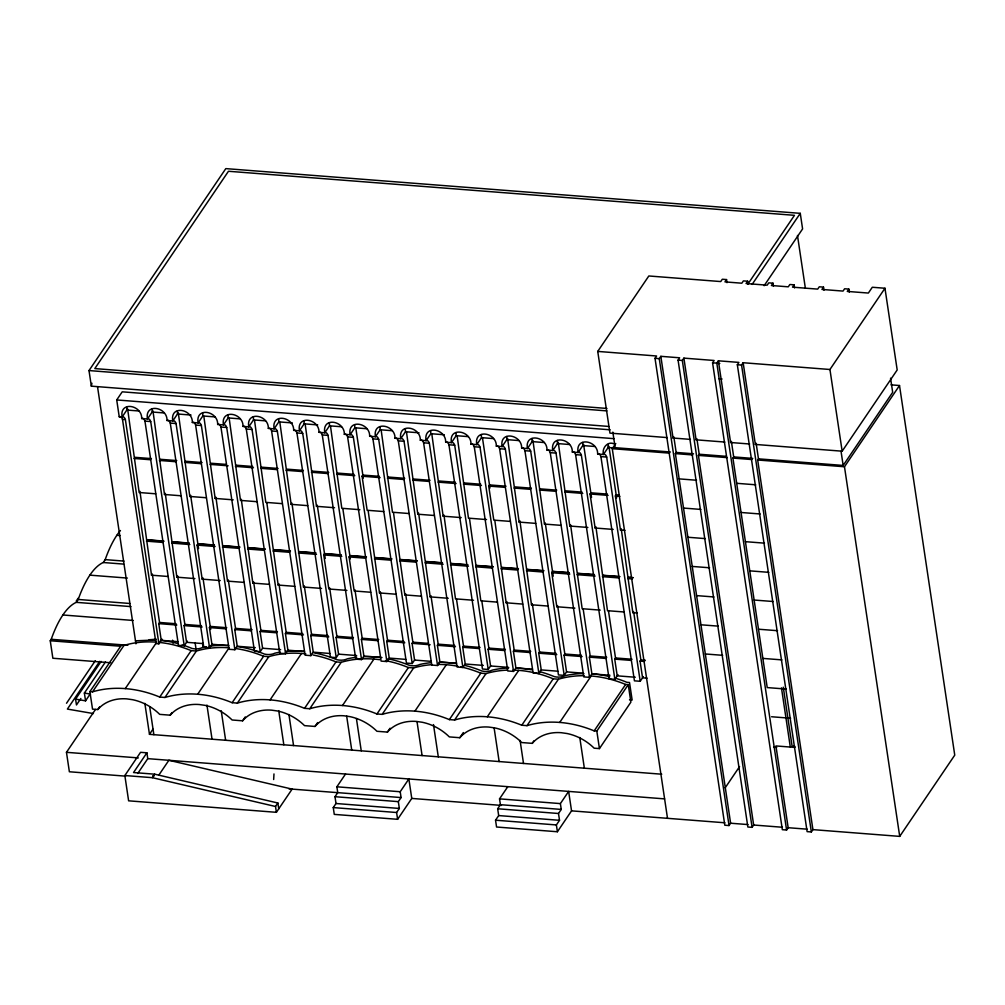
<?xml version="1.0" encoding="UTF-8"?>
<svg xmlns="http://www.w3.org/2000/svg" width="1005" height="1005" viewBox="0 0 1005 1005"><rect width="100%" height="100%" fill="white"/><g stroke="black" fill="none" stroke-linecap="round" stroke-linejoin="round"><path stroke-width="1.5" d="M273.662 779.528L273.976 773.938M608.754 426.434L91.342 386.159L91.92 383.232M91.342 386.159L89.005 370.569L225.811 168.614L800.269 213.336L802.593 228.914L764.127 285.709M122.497 419.374L156.014 643.589L158.891 643.816L125.386 419.6L122.497 419.374A11.206 4.058 -85.5 0 0 119.231 416.786L116.718 399.952L122.221 391.824L610.098 429.801M126.705 406.962L126.831 410.04L122.12 417.012L119.231 416.786M152.031 408.935L152.17 412.012L147.446 418.985L141.68 418.532C142.182 404.99 119.206 400.618 122.12 417.012A11.206 4.058 -85.5 0 1 125.386 419.6M155.712 493.807L139.155 492.513L127.622 408.884M177.37 410.907L177.496 413.985L172.785 420.957L167.018 420.505C167.521 406.962 144.544 402.59 147.446 418.985A11.206 4.058 -85.5 0 1 150.712 421.56L184.229 645.788L178.463 645.348L144.946 421.12A11.206 4.058 -85.5 0 0 141.68 418.532M181.051 495.779L164.493 494.485L152.948 410.857M76.254 601.04L78.227 598.138M110.726 662.76L52.863 658.25L50.25 640.75L51.23 639.293A99.294 35.929 -85.5 0 1 76.254 602.347L78.214 599.457A99.294 35.929 -85.5 0 1 103.239 562.511L105.198 559.622A99.294 35.929 -85.5 0 1 120.449 530.527M202.696 412.879L202.834 415.957L198.111 422.929L192.344 422.477C192.847 408.935 169.87 404.563 172.785 420.957A11.206 4.058 -85.5 0 1 176.051 423.532L209.555 647.76L203.789 647.321L170.272 423.092A11.206 4.058 -85.5 0 0 168.538 420.517M206.377 497.751L189.819 496.457L178.287 412.829M164.493 494.485L165.272 493.329L176.855 577.172L194.907 578.579M228.035 414.851L228.16 417.929L223.449 424.901L217.67 424.449C218.186 410.907 195.209 406.535 198.111 422.929A11.206 4.058 -85.5 0 1 201.377 425.504L234.894 649.733L229.115 649.293L195.611 425.065A11.206 4.058 -85.5 0 0 192.344 422.477M168.074 576.481L151.516 575.199L139.946 491.357M233.21 499.837L215.158 498.43L203.839 416.309M189.819 496.457L190.611 495.302L198.575 548.579M253.361 416.824L253.499 419.902L248.775 426.874L243.009 426.422C243.512 412.879 220.535 408.507 223.449 424.901A11.206 4.058 -85.5 0 1 226.715 427.477L260.22 651.705L254.453 651.265L220.937 427.037A11.206 4.058 -85.5 0 0 217.67 424.449M151.516 575.199L152.308 574.031L159.544 622.459L158.752 623.628L161.252 640.336L177.81 641.63M66.518 703.249L95.337 660.687M99.709 661.365L67.385 709.078L93.415 713.563M80.865 698.462L76.468 704.957L75.589 699.116L101.116 661.428M257.041 501.696L240.484 500.402L229.178 418.281M215.158 498.43L215.937 497.274L227.507 581.116L244.064 582.398M75.589 699.116L85.551 700.837L84.382 693.048L105.437 661.968M559.71 722.432L591.154 676.001A99.294 78.126 34.1 0 1 625.625 684.455L628.263 684.656L630.876 702.168L599.432 748.599L594.156 748.185A43.981 34.597 34.1 0 0 567.134 733.537L561.242 732.695A43.981 34.597 34.1 0 0 532.235 743.361L521.746 742.544A43.981 34.597 34.1 0 0 494.724 727.896L488.832 727.067A43.981 34.597 34.1 0 0 459.825 737.72L449.336 736.904A43.981 34.597 34.1 0 0 422.314 722.268L416.422 721.427A43.981 34.597 34.1 0 0 387.428 732.092L376.938 731.276A43.981 34.597 34.1 0 0 349.916 716.628L344.024 715.786A43.981 34.597 34.1 0 0 315.017 726.452L304.528 725.635A43.981 34.597 34.1 0 0 277.506 710.987L271.614 710.158A43.981 34.597 34.1 0 0 242.607 720.811L232.117 719.995A43.981 34.597 34.1 0 0 205.095 705.359L199.204 704.518A43.981 34.597 34.1 0 0 170.209 715.183L159.707 714.367A43.981 34.597 34.1 0 0 132.698 699.719L126.806 698.877A43.981 34.597 34.1 0 0 97.799 709.543L92.523 709.128L89.897 691.628L121.354 645.197L123.992 645.398A99.294 78.126 34.1 0 1 156.717 642.182L125.261 688.613M85.551 700.837L89.935 694.355M89.897 691.628L92.535 691.829L123.992 645.398M278.699 418.796L278.825 421.874L274.114 428.846L268.335 428.394C268.85 414.851 245.861 410.48 248.775 426.874A11.206 4.058 -85.5 0 1 252.041 429.449L285.558 653.677L279.779 653.237L246.275 429.009A11.206 4.058 -85.5 0 0 243.009 426.422M220.233 580.551L202.181 579.144L197.093 545.099L197.885 543.931L214.429 545.225M176.855 577.172L177.634 576.003L184.87 624.432L184.091 625.6L186.578 642.308L203.136 643.602M125.6 776.149L69.37 771.765L66.468 752.318L95.488 709.455M282.367 503.668L265.822 502.374L254.504 420.253M97.799 709.543L99.545 706.967M304.025 420.768L304.163 423.846L299.44 430.818L293.674 430.366C294.176 416.824 271.199 412.452 274.114 428.846A11.206 4.058 -85.5 0 1 277.38 431.421L310.884 655.649L305.118 655.197L271.601 430.982A11.206 4.058 -85.5 0 0 268.335 428.394M202.181 579.144L202.972 577.976L210.661 629.444M158.891 643.816L162.044 639.18M307.706 505.641L291.149 504.347L279.842 422.226M329.364 422.741L329.489 425.819L324.778 432.791L319 432.338C319.515 418.796 296.525 414.424 299.44 430.818A11.206 4.058 -85.5 0 1 302.706 433.394L336.223 657.622L330.444 657.17L296.94 432.954A11.206 4.058 -85.5 0 0 293.674 430.366M269.403 584.37L252.845 583.088L241.275 499.246M227.507 581.116L228.298 579.948L235.534 628.376L234.755 629.532L237.243 646.253L234.894 649.733M184.229 645.788L187.37 641.152M334.539 507.726L316.487 506.319L305.168 424.198M92.535 691.829A99.294 78.126 34.1 0 1 159.732 697.055L191.176 650.624L196.39 651.039A99.294 78.126 34.1 0 1 229.115 647.81L197.671 694.241M291.149 504.347L291.94 503.191M209.555 647.76L211.917 644.28L209.417 627.56L210.208 626.404L226.753 627.698M159.732 697.055L164.946 697.47L196.39 651.039M354.69 424.713L354.815 427.791L350.104 434.75L344.338 434.311C344.841 420.756 321.864 416.397 324.778 432.791A11.206 4.058 -85.5 0 1 328.032 435.366L361.549 659.594L355.783 659.142L322.266 434.926A11.206 4.058 -85.5 0 0 319 432.338M294.729 586.342L278.171 585.061L266.828 502.726M661.755 774.214L149.469 734.341L152.948 729.19M252.845 583.088L253.624 581.92L260.873 630.349L260.081 631.504L262.581 648.225L260.22 651.705M158.853 775.081L168.878 760.283L292.116 789.113L276.388 812.316L128.615 800.822L124.846 775.533L140.562 752.318L146.893 752.808L147.773 758.649L137.748 773.448M170.209 715.183L171.956 712.595M146.893 752.808L133.527 772.544L154.644 774.177L277.87 803.008L278.749 808.837M359.878 509.698L341.813 508.291L330.507 426.17M316.487 506.319L317.266 505.163M380.016 426.685L380.154 429.763L375.43 436.723L369.664 436.283C370.179 422.728 347.19 418.369 350.104 434.75A11.206 4.058 -85.5 0 1 353.371 437.338L386.875 661.566L381.109 661.114L347.604 436.899A11.206 4.058 -85.5 0 0 344.338 434.311M321.562 588.428L303.51 587.033L292.166 504.698M278.171 585.061L278.963 583.892L286.199 632.321L285.407 633.477L287.907 650.197L285.558 653.677M124.846 775.533L152.283 777.669L154.644 774.177M383.696 511.558L367.152 510.264L362.064 476.219L362.843 475.064L379.4 476.345M405.354 428.658L405.48 431.735L400.769 438.695L395.003 438.255C395.505 424.7 372.528 420.341 375.43 436.723A11.206 4.058 -85.5 0 1 378.697 439.311L412.213 663.539L406.447 663.086L372.93 438.871A11.206 4.058 -85.5 0 0 369.664 436.283M346.901 590.4L328.836 589.005L323.748 554.948L324.54 553.793L341.097 555.087M303.51 587.033L304.289 585.865L311.537 634.293L310.746 635.449L313.246 652.17L310.884 655.649M164.946 697.47A99.294 78.126 34.1 0 1 232.142 702.696L263.586 656.265L268.8 656.667A99.294 78.126 34.1 0 1 305.834 653.878M409.035 513.53L392.478 512.236L381.171 430.115M232.142 702.696L237.356 703.098L268.8 656.667M430.68 430.617L430.818 433.708L426.095 440.667L420.329 440.228C420.831 426.673 397.854 422.314 400.769 438.695A11.206 4.058 -85.5 0 1 404.035 441.283L437.539 665.511L431.773 665.059L398.269 440.843A11.206 4.058 -85.5 0 0 395.003 438.255M370.719 592.259L354.175 590.965L349.087 556.921L349.866 555.765L366.423 557.059M242.607 720.811L245.233 716.942M434.361 515.502L417.816 514.208L406.497 432.087M270.081 699.882L301.525 653.451M456.019 432.59L456.144 435.68L451.433 442.64L445.667 442.2C446.17 428.645 423.193 424.286 426.095 440.667A11.206 4.058 -85.5 0 1 429.361 443.255L462.878 667.483L457.112 667.031L423.595 442.803A11.206 4.058 -85.5 0 0 420.329 440.228M396.058 594.231L379.501 592.937L368.157 510.615M461.195 517.588L443.142 516.181L431.823 434.06M417.816 514.208L418.595 513.053M336.223 657.622L338.572 654.142L336.072 637.421L336.863 636.266L329.627 587.837M481.345 434.562L481.483 437.652L476.759 444.612L470.993 444.172C471.496 430.617 448.519 426.246 451.433 442.64A11.206 4.058 -85.5 0 1 454.7 445.228L488.204 669.456L482.438 669.003L448.934 444.775A11.206 4.058 -85.5 0 0 445.667 442.2M421.384 596.204L404.839 594.91L393.495 512.588M379.501 592.937L380.292 591.782L387.528 640.21L386.737 641.366L389.236 658.087L386.875 661.566M237.356 703.098A99.294 78.126 34.1 0 1 304.553 708.337L335.997 661.906L341.21 662.308A99.294 78.126 34.1 0 1 379.689 659.695M304.553 708.337L309.766 708.739L341.21 662.308M486.533 519.56L468.468 518.153L457.162 436.032M443.142 516.181L443.934 515.025M361.549 659.594L363.911 656.114L361.411 639.394L362.189 638.238L354.953 589.809M448.23 598.289L430.165 596.882L418.821 514.56M315.017 726.452L317.643 722.582M404.839 594.91L405.618 593.754L412.854 642.182L412.075 643.338L414.575 660.059L412.213 663.539M510.364 521.407L493.807 520.125L488.719 486.081L489.498 484.913L506.055 486.206M342.491 705.523L373.935 659.092M276.388 812.316L275.521 806.487L277.87 803.008M473.556 600.261L455.504 598.854L444.16 516.532M430.165 596.882L430.957 595.726L438.193 644.155L437.401 645.31L439.901 662.031L437.539 665.511M667.257 437.59L609.947 433.117L597.736 351.411L648.828 275.973L720.736 281.563L722.306 279.239L726.527 279.578L726.992 282.681M535.69 523.379L519.133 522.098L507.6 438.469L502.098 446.584L496.332 446.145C496.834 432.59 473.858 428.218 476.759 444.612A11.206 4.058 -85.5 0 1 480.026 447.2L513.542 671.428L507.776 670.976L474.26 446.748A11.206 4.058 -85.5 0 0 470.993 444.172M497.387 602.121L480.83 600.827L469.486 518.505M309.766 708.739A99.294 78.126 34.1 0 1 376.95 713.965L408.407 667.546L413.62 667.948A99.294 78.126 34.1 0 1 432.225 664.632M376.95 713.965L382.164 714.379L413.62 667.948M397.616 819.314L396.598 812.505L399.349 808.447L398.332 801.638L401.083 797.568L400.204 791.739L408.859 778.963L411.761 798.422L397.616 819.314L334.276 814.389L333.258 807.58L336.009 803.51L334.992 796.701L337.743 792.644L336.876 786.802L345.519 774.038M561.029 525.351L544.471 524.07L532.926 440.441L527.424 448.557L521.658 448.117C522.16 434.562 499.184 430.19 502.098 446.584A11.206 4.058 -85.5 0 1 505.364 449.172L538.868 673.4L533.102 672.948L499.598 448.72A11.206 4.058 -85.5 0 0 496.332 446.145M519.133 522.098L519.924 520.929L531.494 604.771L548.052 606.065M387.428 732.092L390.041 728.223M522.713 604.093L506.168 602.799L494.824 520.477M414.889 711.151L446.346 664.72M674.041 438.293L676.164 452.438L675.373 453.594L730.61 823.221L729.04 825.545L724.806 825.218L655.021 358.32L656.592 355.996L597.736 351.411M587.862 527.449L569.797 526.042L558.265 442.414L552.763 450.529L546.996 450.089C547.499 436.534 524.522 432.163 527.424 448.557A11.206 4.058 -85.5 0 1 530.69 451.145L564.207 675.373L558.441 674.92L524.924 450.692A11.206 4.058 -85.5 0 0 521.658 448.117M544.471 524.07L545.25 522.902M462.878 667.483L465.24 664.004L462.74 647.283L463.519 646.127L456.509 599.206M729.04 825.545L659.267 358.647L660.838 356.323L679.644 357.793L678.074 360.117L747.858 827.015L752.092 827.341L753.662 825.017L698.425 455.391L699.216 454.235L697.093 440.077M506.168 602.799L506.947 601.643M726.527 279.578L724.957 281.89L741.841 283.209L743.411 280.885L747.632 281.212L748.097 284.302M667.508 818.309L612.271 448.682L615.764 443.532M613.188 529.421L595.136 528.014L590.048 493.97L590.827 492.802L607.384 494.096M569.797 526.042L570.589 524.874L582.159 608.716L600.211 610.123M752.092 827.341L682.32 360.443L683.89 358.119L714.14 360.481L712.57 362.792L782.342 829.69L786.588 830.03L788.159 827.705L775.935 745.936L794.993 747.419M488.204 669.456L490.566 665.976L488.066 649.255L488.857 648.099L481.847 601.178M382.164 714.379A99.294 78.126 34.1 0 1 449.361 719.605L480.805 673.174L486.018 673.589A99.294 78.126 34.1 0 1 507.412 670.121M747.632 281.212L746.062 283.536L767.179 285.181L768.75 282.857L772.971 283.184L773.435 286.287M574.885 608.151L556.82 606.744L551.732 572.699L552.524 571.543L569.081 572.825M747.971 283.975L794.465 215.321L228.462 171.265L94.809 368.584L606.932 408.445M531.494 604.771L532.286 603.616M449.361 719.605L454.574 720.007L486.018 673.589M752.092 284.453L800.269 213.336M624.984 530.339L620.462 529.987L615.374 495.942L616.166 494.774L619.168 495.013M595.136 528.014L595.915 526.846L607.485 610.688L624.042 611.982M513.542 671.428L515.904 667.948L513.404 651.227L514.183 650.072L507.173 603.151M459.825 737.72L463.33 732.57M786.588 830.03L716.816 363.132L718.387 360.808L738.901 362.403L737.331 364.727L807.116 831.625L811.349 831.952L812.919 829.628L757.682 460.001L758.474 458.845L756.137 443.28L755.358 444.436L842.152 451.195L897.189 369.953L884.965 288.247L872.302 287.254L868.37 293.058L847.265 291.412L848.836 289.088L844.615 288.762L843.044 291.086L821.939 289.44L823.51 287.129L819.289 286.789L817.706 289.113L792.505 287.154L794.076 284.83L789.855 284.503L788.284 286.827L771.4 285.508L772.971 283.184M556.82 606.744L557.612 605.588M690.41 439.386L673.048 438.029L673.84 436.874M487.299 716.791L518.743 670.36M620.462 529.987L621.253 528.818L632.823 612.661L637.333 613.012M538.868 673.4L541.23 669.92L538.73 653.2L539.522 652.044L532.512 605.123M811.349 831.952L741.577 365.054L743.147 362.73L829.942 369.488L884.965 288.247M724.844 442.062L696.101 439.826L696.892 438.67M564.207 675.373L566.556 671.893L564.069 655.172L564.848 654.016L557.838 607.095M454.574 720.007A99.294 78.126 34.1 0 1 521.771 725.246L553.215 678.815L558.428 679.217A99.294 78.126 34.1 0 1 584.031 675.699M521.771 725.246L526.984 725.648L558.428 679.217M749.655 443.996L730.597 442.514L731.376 441.358L733.7 456.911L732.921 458.079L767.217 687.583L786.274 689.066M546.996 450.089A11.206 4.058 -85.5 0 1 550.25 452.665L583.767 676.893L589.533 677.345L591.895 673.865L589.395 657.144L590.186 655.989L583.176 609.068M532.235 743.361L533.982 740.785M557.398 831.751L556.381 824.942L559.521 820.306L558.504 813.497L561.255 809.427L560.388 803.598L568.642 791.412L571.543 810.859L557.398 831.751L496.558 827.015L495.54 820.206L498.681 815.57L497.663 808.761L500.415 804.691L499.535 798.862L507.801 786.676M632.823 612.661L633.602 611.505M635.286 677.244L617.221 675.837L614.733 659.117L615.512 657.961L608.502 611.04M589.533 677.345L556.029 453.117A11.206 4.058 -85.5 0 0 552.763 450.529C549.848 434.135 572.825 438.507 572.322 452.062A11.206 4.058 -85.5 0 1 575.589 454.637L609.093 678.865L614.872 679.317L618.012 674.669M647.069 678.161L642.559 677.81L640.059 661.089L640.851 659.933L633.828 613.012M526.984 725.648A99.294 78.126 34.1 0 1 594.169 730.874L625.625 684.455M599.432 748.599L596.819 731.087L628.263 684.656M614.872 679.317L581.355 455.089A11.206 4.058 -85.5 0 0 578.089 452.501C575.187 436.107 598.163 440.479 597.648 454.034A11.206 4.058 -85.5 0 1 600.915 456.609L634.431 680.837L640.198 681.29L643.338 676.641M758.474 458.845L843.157 465.441L892.679 392.314L890.568 378.169M812.919 829.628L899.714 836.386L844.476 466.76L899.513 385.518L891.071 384.852M725.183 787.807L739.567 766.589M899.714 836.386L954.75 755.144L899.513 385.518M135.499 640.826L156.164 639.946M149.067 639.758L156.278 639.18M655.021 358.32L659.267 358.647M678.074 360.117L682.32 360.443M712.57 362.792L716.816 363.132M737.331 364.727L741.577 365.054M716.666 363.232L719.768 363.471M718.977 378.784L722.08 379.036M89.005 370.569L606.882 410.894M116.718 399.952L613.967 438.657M670.385 451.986L615.161 447.69L612.836 432.125M676.164 452.438L693.525 453.783M699.216 454.235L726.439 456.345M733.7 456.911L752.758 458.406M126.831 410.04L138.878 410.982M152.17 412.012L164.204 412.955M177.496 413.985L191.038 415.04M202.834 415.957L214.869 416.899M228.16 417.929L240.195 418.871M253.499 419.902L265.534 420.844M278.825 421.874L292.367 422.929M304.163 423.846L317.706 424.901M329.489 425.819L341.524 426.761M354.815 427.791L366.863 428.733M380.154 429.763L392.189 430.705M405.48 431.735L419.035 432.791M430.818 433.708L444.361 434.763M456.144 435.68L468.192 436.622M481.483 437.652L493.518 438.595M518.856 440.567L506.809 439.625L506.683 436.534M544.182 442.539L532.148 441.597L532.009 438.507M569.521 444.512L557.474 443.569L557.348 440.479M594.847 446.484L582.812 445.542L582.674 442.451M614.156 447.979L608.138 447.514L608.012 444.424M612.271 448.682L669.581 453.142M675.373 453.594L692.734 454.951M698.425 455.391L727.168 457.627M732.921 458.079L751.979 459.561M757.682 460.001L844.476 466.76M572.322 452.062L578.089 452.501L583.591 444.386L591.53 497.45M597.648 454.034L603.427 454.474A11.206 4.058 -85.5 0 1 606.693 457.061L640.198 681.29M144.946 421.12L150.712 421.56M170.272 423.092L176.051 423.532M195.611 425.065L201.377 425.504M220.937 427.037L226.715 427.477M246.275 429.009L252.041 429.449M271.601 430.982L277.38 431.421M296.94 432.954L302.706 433.394M322.266 434.926L328.032 435.366M347.604 436.899L353.371 437.338M372.93 438.871L378.697 439.311M398.269 440.843L404.035 441.283M423.595 442.803L429.361 443.255M448.934 444.775L454.7 445.228M474.26 446.748L480.026 447.2M499.598 448.72L505.364 449.172M524.924 450.692L530.69 451.145M550.25 452.665L556.029 453.117M575.589 454.637L581.355 455.089M600.915 456.609L606.693 457.061M679.154 478.882L696.515 480.239M736.69 483.305L755.747 484.799M134.858 457.313L151.416 458.594M160.184 459.285L176.742 460.566M185.523 461.257L202.08 462.539M210.849 463.23L225.899 464.398M236.188 465.202L252.745 466.483M261.514 467.174L278.071 468.456M286.852 469.147L303.397 470.428M312.178 471.119L328.736 472.4M337.517 473.091L354.061 474.373M388.181 477.036L404.726 478.317M413.507 479.008L430.065 480.29M438.846 480.98L455.391 482.262M464.172 482.94L480.729 484.234M514.836 486.885L531.394 488.179M540.162 488.857L556.72 490.151M565.501 490.829L582.058 492.123M134.067 458.468L150.624 459.762M159.406 460.441L175.963 461.735M184.732 462.413L201.289 463.707M210.07 464.385L228.122 465.792M235.396 466.358L253.461 467.765M260.735 468.33L277.28 469.624M286.061 470.302L302.618 471.596M311.399 472.275L327.944 473.569M336.725 474.247L354.79 475.654M362.064 476.219L380.116 477.626M387.39 478.192L403.947 479.486M412.728 480.164L429.273 481.445M438.054 482.136L456.107 483.543M463.38 484.109L481.445 485.516M488.719 486.081L505.276 487.362M514.045 488.053L530.602 489.334M539.384 490.025L555.941 491.307M564.71 491.998L582.774 493.405M590.048 493.97L608.1 495.377M615.374 495.942L619.897 496.294M741.049 512.487L760.107 513.97M683.513 508.065L700.874 509.422M687.872 537.248L705.246 538.605M745.409 541.67L764.466 543.152M692.231 566.431L709.605 567.775M749.78 570.853L768.825 572.335M116.831 535.313L119.959 535.565M147.182 539.786L163.74 541.067M172.521 541.758L189.066 543.039M197.847 543.73L214.404 545.011M223.185 545.702L239.73 546.984M248.511 547.675L265.069 548.956M273.837 549.647L290.395 550.928M299.176 551.619L315.733 552.901M324.502 553.579L341.059 554.873M349.841 555.551L366.398 556.845M375.166 557.524L391.724 558.818M400.505 559.496L417.05 560.79M425.831 561.468L442.388 562.762M451.17 563.441L467.714 564.735M476.496 565.413L493.053 566.707M501.834 567.385L518.379 568.679M527.16 569.358L543.718 570.652M552.499 571.33L569.044 572.624M577.825 573.302L594.382 574.596M603.151 575.275L619.708 576.568M628.489 577.247L632.999 577.599M147.22 539.986L163.765 541.28M172.546 541.959L189.103 543.253M223.211 545.903L239.768 547.197M248.537 547.876L265.094 549.17M273.875 549.848L290.432 551.142M299.201 551.82L315.758 553.114M375.204 557.737L391.749 559.031M400.53 559.71L417.088 561.004M425.869 561.682L442.414 562.976M451.195 563.654L467.752 564.948M476.533 565.627L493.078 566.921M501.859 567.599L518.417 568.893M527.198 569.571L543.743 570.853M577.85 573.516L594.407 574.797M603.188 575.488L619.746 576.769M628.514 577.46L633.037 577.812M146.429 541.155L162.986 542.436M171.755 543.127L189.819 544.534M197.093 545.099L215.145 546.506M222.419 547.072L238.976 548.353M247.758 549.044L264.315 550.325M273.084 551.016L289.641 552.298M298.422 552.989L316.475 554.383M323.748 554.948L341.813 556.355M349.087 556.921L365.632 558.215M374.413 558.893L390.97 560.187M399.751 560.865L416.296 562.159M425.077 562.838L443.142 564.245M450.416 564.81L468.468 566.217M475.742 566.782L492.299 568.076M501.08 568.755L517.625 570.049M526.406 570.727L542.964 572.021M551.732 572.699L569.797 574.106M577.071 574.672L595.123 576.079M602.397 576.644L618.954 577.938M627.736 578.616L632.245 578.968M754.139 600.035L773.197 601.518M696.603 595.613L713.965 596.957M105.198 559.622L123.954 561.091M103.239 562.511L123.565 564.094M89.86 575.149L127.384 578.076M700.962 624.796L718.324 626.14M758.499 629.218L777.556 630.7M78.214 599.457L129.821 603.477M76.254 602.347L130.989 606.605M705.322 653.966L722.683 655.323M762.858 658.401L781.915 659.883M159.544 622.459L176.089 623.753M184.87 624.432L201.427 625.726M235.534 628.376L252.092 629.67M260.873 630.349L277.418 631.643M286.199 632.321L302.756 633.615M311.537 634.293L328.082 635.587M336.863 636.266L353.421 637.559M362.189 638.238L378.747 639.532M387.528 640.21L404.085 641.504M412.854 642.182L427.904 643.351M438.193 644.155L454.75 645.436M463.519 646.127L480.076 647.408M488.857 648.099L505.402 649.381M514.183 650.072L530.741 651.353M539.522 652.044L556.067 653.325M564.848 654.016L581.405 655.298M590.186 655.989L606.731 657.27M615.512 657.961L632.07 659.242M640.851 659.933L645.361 660.285M62.875 614.985L133.238 620.462M158.752 623.628L176.817 625.022M184.091 625.6L202.143 626.994M209.417 627.56L225.974 628.854M234.755 629.532L251.3 630.826M260.081 631.504L276.639 632.798M285.407 633.477L303.472 634.884M310.746 635.449L328.798 636.856M336.072 637.421L352.629 638.715M361.411 639.394L377.968 640.688M386.737 641.366L404.801 642.773M412.075 643.338L430.127 644.745M437.401 645.31L455.466 646.717M462.74 647.283L479.285 648.577M488.066 649.255L504.623 650.549M513.404 651.227L529.949 652.521M538.73 653.2L556.795 654.607M564.069 655.172L582.121 656.579M589.395 657.144L605.952 658.438M614.733 659.117L631.278 660.411M640.059 661.089L644.569 661.441M211.917 644.28L228.474 645.574M237.243 646.253L255.308 647.66M262.581 648.225L280.634 649.632M287.907 650.197L304.465 651.491M313.246 652.17L329.803 653.464M338.572 654.142L356.637 655.549M363.911 656.114L381.963 657.521M389.236 658.087L405.794 659.381M414.575 660.059L431.12 661.353M439.901 662.031L456.458 663.325M465.24 664.004L483.292 665.41M490.566 665.976L508.631 667.383M515.904 667.948L532.449 669.23M541.23 669.92L557.788 671.202M566.556 671.893L583.114 673.174M591.895 673.865L609.947 675.272M51.23 639.293L127.849 645.26M50.25 640.75L120.613 646.228M629.507 699.819L632.145 700.033L629.519 682.521L626.881 682.307A99.256 78.088 34.1 0 0 615.487 678.237M771.576 716.753L790.634 718.248M794.905 746.363L792.091 746.137L783.272 687.194M594.169 730.874L596.819 731.087M773.674 747.155L776.727 747.393M66.468 752.318L138.313 757.908M147.773 758.649L664.606 798.875M499.535 798.862L560.388 803.598M336.876 786.802L400.204 791.739M500.415 804.691L561.255 809.427M288.988 788.862L337.479 792.644M337.743 792.644L401.083 797.568M411.761 798.422L501.432 805.407M571.543 810.859L724.894 822.781M730.61 823.221L747.984 824.577M753.662 825.017L782.405 827.253M788.159 827.705L807.216 829.188M497.663 808.761L558.504 813.497M334.992 796.701L398.332 801.638M498.681 815.57L559.521 820.306M336.009 803.51L399.349 808.447M333.258 807.58L396.598 812.505M495.54 820.206L556.381 824.942M592.41 673.865L598.163 674.468A99.256 78.088 34.1 0 1 609.721 676.667M380.757 657.546L375.003 656.931A99.256 78.088 34.1 0 0 363.672 656.705M303.95 651.441L302.53 651.29A99.256 78.088 34.1 0 0 285.659 651.441M160.448 640.311L163.35 640.625A99.256 78.088 34.1 0 1 177.797 643.564M84.382 693.048L90.513 694.103M614.005 443.821C607.409 440.856 601.781 448.305 603.427 454.474L608.93 446.346L616.63 497.877M152.283 777.669L275.521 806.487M848.836 289.088L849.3 292.191M823.51 287.129L823.974 290.219M829.942 369.488L842.152 451.195M841.034 451.283L843.157 465.441M797.48 235.472L805.357 288.171M794.076 284.83L794.54 287.933M743.147 362.73L755.358 444.436M781.463 687.897L790.282 746.916M718.387 360.808L730.597 442.514M683.89 358.119L696.101 439.826M660.838 356.323L673.048 438.029M579.772 737.482L584.357 768.197M545.476 524.422L553.215 576.179M482.488 438.004L489.963 488.015M520.075 740.421L523.517 763.461M494.096 727.783L499.146 761.564M433.482 724.58L438.293 756.828M417.037 721.778L422.087 755.559M355.833 428.143L363.308 478.154M342.831 508.643L350.33 558.855M356.423 718.575L361.247 750.823M317.492 506.671L325.231 558.441M346.637 715.949L351.737 750.082M288.925 714.517L293.561 745.559M278.724 710.661L283.825 744.793M221.238 710.786L225.635 740.27M202.507 642.949L203.198 647.534M206.942 705.07L212.042 739.215M195.071 642.622L196.226 650.298M172.596 640.185L173.048 643.25M149.695 706.754L153.866 734.68M97.586 387.139L135.939 643.828M144.846 703.387L149.469 734.341M167.018 420.505A11.206 4.058 -85.5 0 1 168.25 420.379M513.04 670.084A99.294 78.126 34.1 0 1 553.215 678.815M385.468 660.637A99.294 78.126 34.1 0 1 408.407 667.546M313.058 654.996A99.294 78.126 34.1 0 1 335.997 661.906M159.581 642.446A99.294 78.126 34.1 0 1 191.176 650.624M234.869 648.426A99.294 78.126 34.1 0 1 263.586 656.265M437.816 664.431A99.294 78.126 34.1 0 1 457.865 666.265M460.767 666.855A99.294 78.126 34.1 0 1 480.805 673.174M182.106 644.833A99.256 78.088 34.1 0 1 192.055 648.464A17.437 13.718 34.1 0 0 202.482 647.522A99.256 78.088 34.1 0 1 206.44 646.73M209.115 646.29A99.256 78.088 34.1 0 1 228.638 645.549M237.255 646.466A99.256 78.088 34.1 0 1 264.529 654.104A17.437 13.718 34.1 0 0 274.955 653.162A99.256 78.088 34.1 0 1 280.244 652.145M314.062 652.835A99.256 78.088 34.1 0 1 337.002 659.745A17.437 13.718 34.1 0 0 347.416 658.815A99.256 78.088 34.1 0 1 356.762 657.22M387.98 658.765A99.256 78.088 34.1 0 1 409.462 665.385A17.437 13.718 34.1 0 0 419.889 664.456A99.256 78.088 34.1 0 1 430.605 662.722M438.946 662.282A99.256 78.088 34.1 0 1 447.476 662.584L453.23 663.187A99.256 78.088 34.1 0 1 456.107 663.614M464.787 665.385A99.256 78.088 34.1 0 1 481.935 671.026A17.437 13.718 34.1 0 0 492.362 670.096A99.256 78.088 34.1 0 1 508.618 667.986M515.666 667.973A99.256 78.088 34.1 0 1 519.949 668.225L525.69 668.827A99.256 78.088 34.1 0 1 531.469 669.77M538.705 671.39A99.256 78.088 34.1 0 1 554.408 676.667A17.437 13.718 34.1 0 0 564.835 675.737A99.256 78.088 34.1 0 1 583.892 673.564M153.149 775.847L153.803 775.948L153.149 775.847"/></g></svg>
